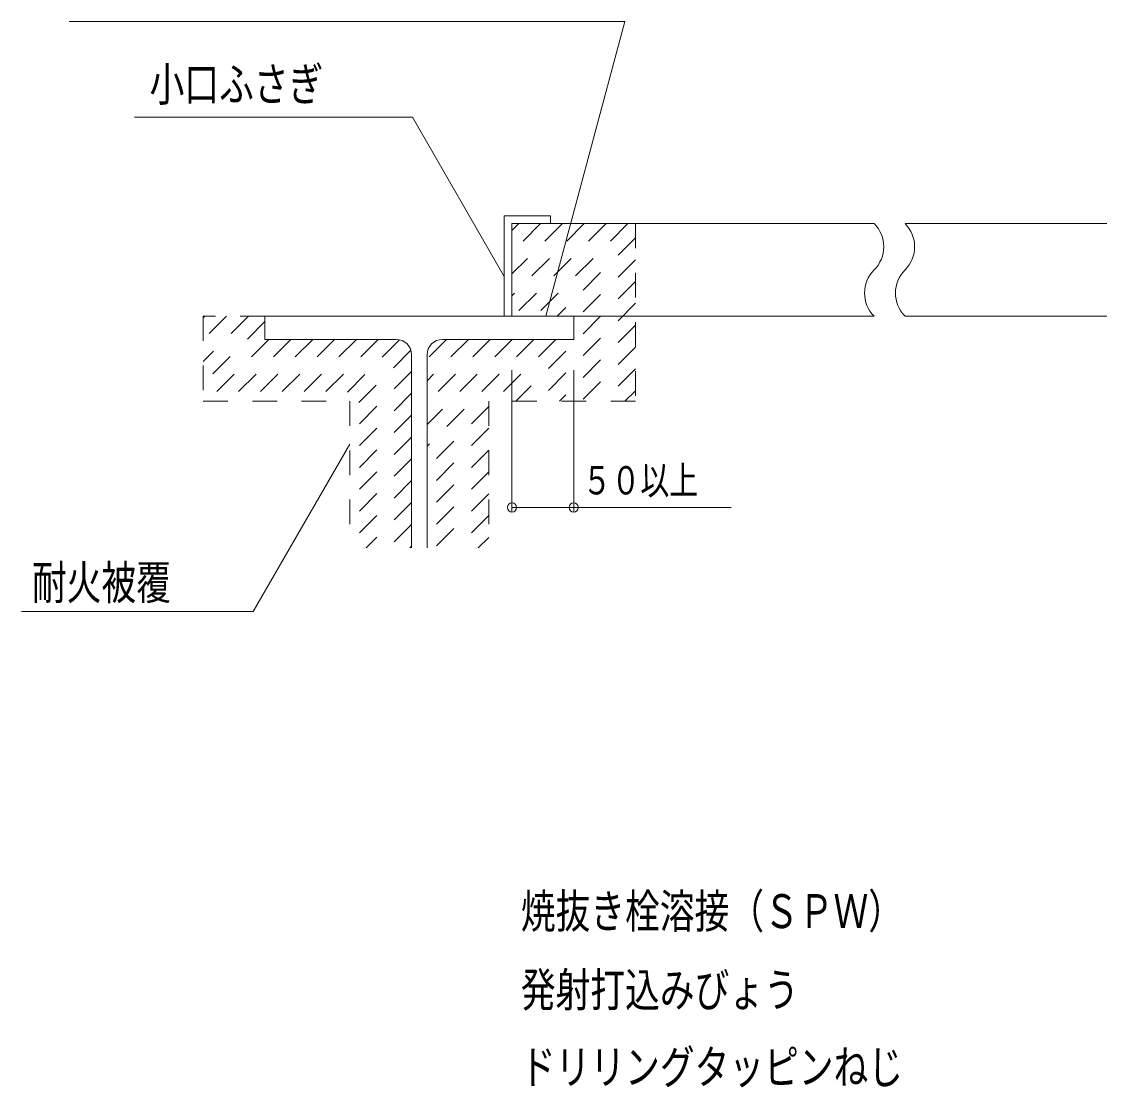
# Model space of a CAD drawing. Units: millimetres on the paper. Extents: x -292 to 292, y -205 to 205.
# Drawn here: x 120.3 to 186, y 86.7 to 151.6 of the extents above; entities that cross this region are included whole.
import ezdxf
from ezdxf.enums import TextEntityAlignment as Align

# ---------------------------------------------------------------- set-up
doc = ezdxf.new("R2010")
doc.units = ezdxf.units.MM
doc.linetypes.add('USER1', pattern=[3, 1.5, -1.5])
doc.layers.add('0-2_M1-0', color=7, linetype='Continuous', lineweight=18)
doc.styles.add('ＭＳ ゴシック', font='')
doc.styles.get('ＭＳ ゴシック').set_extended_font_data('MS Gothic')

msp = doc.modelspace()

# ---------------------------------------------------------------- linework, layer by layer
at = {"layer": '0-2_M1-0'}
for p, q in [((157.066, 151.64), (123.201, 151.64)), ((157.066, 151.64), (152.255, 133.687)), ((144.114, 145.812), (127.182, 145.812)), ((144.114, 145.812), (149.711, 136.117)), ((149.711, 139.801), (149.711, 133.687)), ((149.711, 139.801), (152.533, 139.801)), ((150.182, 139.331), (150.182, 133.687)), ((150.182, 139.331), (172.246, 139.331)), ((152.533, 139.331), (152.533, 139.801)), ((174.127, 139.331), (227.236, 139.331)), ((135.131, 133.687), (135.131, 132.276)), ((135.131, 133.687), (153.944, 133.687)), ((153.944, 133.687), (153.944, 132.276)), ((174.127, 133.687), (210.385, 133.687)), ((135.131, 132.276), (143.127, 132.276)), ((153.944, 132.276), (145.949, 132.276)), ((144.067, 131.335), (144.067, 119.576)), ((145.008, 131.335), (145.008, 119.576)), ((150.182, 130.394), (150.182, 121.755)), ((153.944, 130.394), (153.944, 121.755)), ((134.416, 115.693), (140.305, 125.892)), ((163.539, 122.038), (150.182, 122.038)), ((134.416, 115.693), (120.306, 115.693))]:
    msp.add_line(p, q, dxfattribs=at)
at = {"layer": '0-2_M1-0', "linetype": 'USER1'}
for p, q in [((154.583, 139.331), (150.182, 134.929)), ((153.253, 139.331), (150.182, 136.26)), ((151.922, 139.331), (150.182, 137.59)), ((150.592, 139.331), (150.182, 138.92)), ((155.913, 139.331), (150.269, 133.687)), ((157.244, 139.331), (151.6, 133.687)), ((157.707, 138.464), (152.93, 133.687)), ((157.707, 137.133), (153.944, 133.371)), ((157.707, 135.803), (150.417, 128.513)), ((157.707, 134.473), (151.747, 128.513)), ((131.368, 133.687), (131.368, 128.513)), ((135.131, 133.687), (131.368, 133.687)), ((134.13, 133.687), (131.368, 130.924)), ((132.8, 133.687), (131.368, 132.255)), ((131.47, 133.687), (131.368, 133.585)), ((135.131, 133.357), (131.368, 129.594)), ((157.707, 133.142), (153.078, 128.513)), ((135.38, 132.276), (131.617, 128.513)), ((136.71, 132.276), (132.948, 128.513)), ((138.041, 132.276), (134.278, 128.513)), ((139.371, 132.276), (135.608, 128.513)), ((140.701, 132.276), (136.939, 128.513)), ((142.032, 132.276), (138.269, 128.513)), ((143.338, 132.252), (139.599, 128.513)), ((151.519, 132.276), (145.008, 125.765)), ((150.189, 132.276), (145.008, 127.095)), ((148.858, 132.276), (145.008, 128.425)), ((147.528, 132.276), (145.008, 129.756)), ((146.198, 132.276), (145.008, 131.086)), ((152.849, 132.276), (149.087, 128.513)), ((144.026, 131.61), (140.305, 127.888)), ((157.707, 131.812), (154.408, 128.513)), ((144.067, 130.32), (140.305, 126.558)), ((157.707, 130.482), (155.738, 128.513)), ((144.067, 128.99), (140.305, 125.227)), ((157.707, 129.152), (157.068, 128.513)), ((131.368, 128.513), (140.305, 128.513)), ((140.305, 128.513), (140.305, 119.576)), ((148.771, 128.197), (145.008, 124.434)), ((144.067, 127.66), (140.305, 123.897)), ((148.771, 126.867), (145.008, 123.104)), ((144.067, 126.329), (140.305, 122.567)), ((148.771, 125.536), (145.008, 121.774)), ((144.067, 124.999), (140.305, 121.236)), ((148.771, 124.206), (145.008, 120.443)), ((144.067, 123.669), (140.305, 119.906)), ((148.771, 122.876), (145.471, 119.576)), ((144.067, 122.339), (141.305, 119.576)), ((148.771, 121.545), (146.802, 119.576)), ((144.067, 121.008), (142.636, 119.576)), ((148.771, 120.215), (148.132, 119.576)), ((144.067, 119.678), (143.966, 119.576))]:
    msp.add_line(p, q, dxfattribs=at)
msp.add_lwpolyline([(157.707, 139.331), (157.707, 128.513), (148.771, 128.513), (148.771, 119.576)], dxfattribs=at)
at = {"layer": '0-2_M1-0'}
msp.add_lwpolyline([(150.182, 133.687), (153.944, 133.687), (172.246, 133.687)], dxfattribs=at)
for centre in [(150.182, 122.038), (153.944, 122.038)]:
    msp.add_circle(centre, 0.282, dxfattribs=at)
for centre, radius, start, end in [((170.835, 137.92), 1.996, 315, 45), ((172.716, 137.92), 1.996, 315, 45), ((173.657, 135.098), 1.996, 135, 225), ((175.539, 135.098), 1.996, 135, 225), ((143.127, 131.335), 0.941, 0, 90), ((145.949, 131.335), 0.941, 90, 180)]:
    msp.add_arc(centre, radius, start, end, dxfattribs=at)

# ---------------------------------------------------------------- texts
at = {"layer": '0-2_M1-0', "style": 'ＭＳ ゴシック', "width": 0.75}
for s, height, p in [('小口ふさぎ', 2.069, (128.106, 146.171)), ('５０以上', 1.724, (154.477, 122.312)), ('耐火被覆', 2.069, (120.939, 115.813)), ('焼抜き栓溶接（ＳＰＷ）', 2.069, (150.724, 95.789)), ('発射打込みびょう', 2.069, (150.724, 90.997)), ('ドリリングタッピンねじ', 2.069, (150.724, 86.292))]:
    msp.add_text(s, height=height, dxfattribs=at).set_placement(p, align=Align.BOTTOM_LEFT)

doc.saveas('drawing.dxf')
